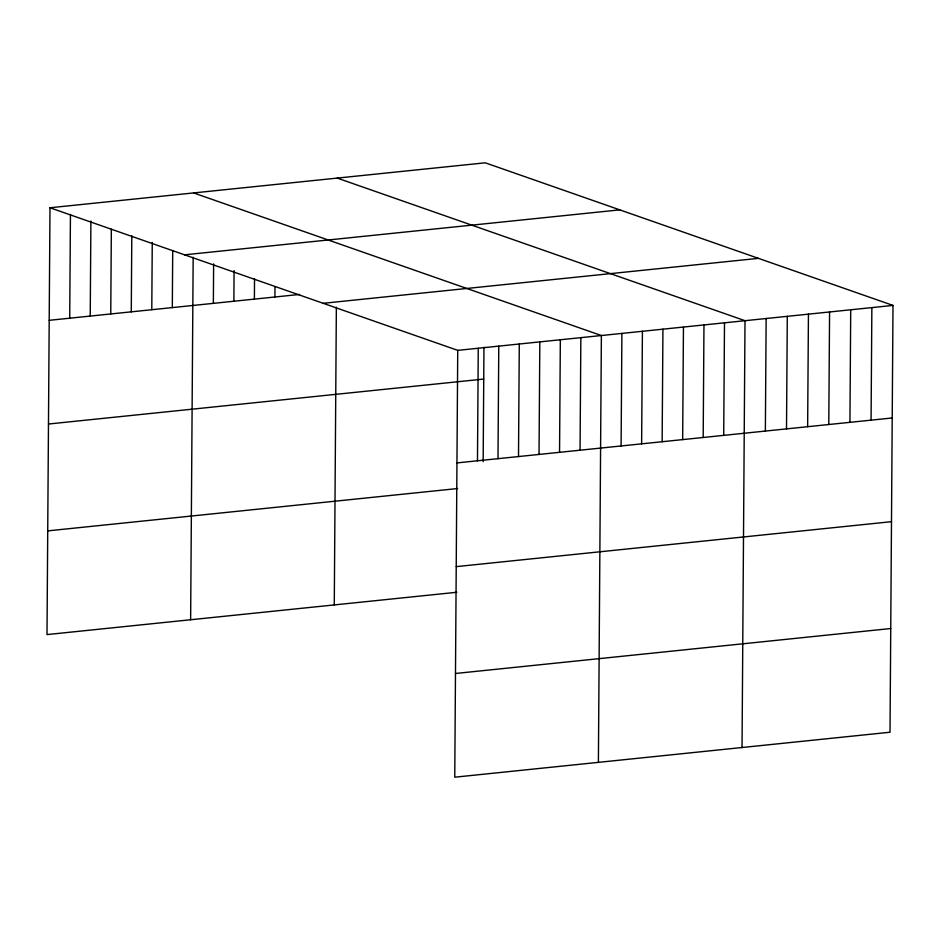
<?xml version="1.0" encoding="UTF-8"?>
<svg xmlns="http://www.w3.org/2000/svg" width="940" height="940" viewBox="0 0 940 940"><rect width="100%" height="100%" fill="white"/><g stroke="black" fill="none" stroke-linecap="round" stroke-linejoin="round"><path stroke-width="1.41" d="M49.985 207.763L457.733 350.362L454.76 777.192L890.016 732.236L893 305.418L485.24 162.808L49.985 207.763L47 634.582L456.899 592.259M69.713 318.19L70.441 214.414M90.228 316.075L90.898 221.064M110.756 313.96L111.343 229.172M131.271 311.833L131.8 235.822M151.787 309.718L152.257 242.473M172.314 307.603L172.713 250.592M190.632 619.754L193.17 257.243M213.357 303.362L213.627 263.893M233.872 301.247L234.084 270.544M254.388 299.12L254.529 278.663M274.915 297.005L274.985 286.771M334.276 604.914L336.356 307.239M477.473 460.8L478.26 348.247M483.16 461.704L483.959 347.271M497.988 458.685L498.776 346.132M518.504 456.558L519.291 344.005M539.031 454.443L539.819 341.89M559.547 452.328L560.334 339.775M580.062 450.201L580.85 337.648M598.392 762.364L601.377 335.533L193.617 192.923M621.105 445.96L621.892 333.406M641.632 443.845L642.408 331.291M662.148 441.73L662.935 329.176M682.663 439.603L683.451 327.049M703.191 437.488L703.966 324.935M723.706 435.373L724.493 322.82M742.036 747.523L745.009 320.693L337.248 178.095M765.371 431.061L766.147 318.507M786.51 428.887L787.297 316.334M807.648 426.701L808.435 314.148M828.786 424.516L829.573 311.963M849.936 422.33L850.712 309.777M871.075 420.145L871.862 307.591M184.534 254.822L619.801 209.867M49.197 320.317L299.531 294.455M323.172 303.303L758.439 258.347M457.733 350.362L893 305.418M48.469 424.022L483.736 379.067M456.946 462.915L892.213 417.971M47.728 530.877L457.615 488.541M456.229 566.632L891.496 521.677M455.477 673.486L890.744 628.531"/></g></svg>
